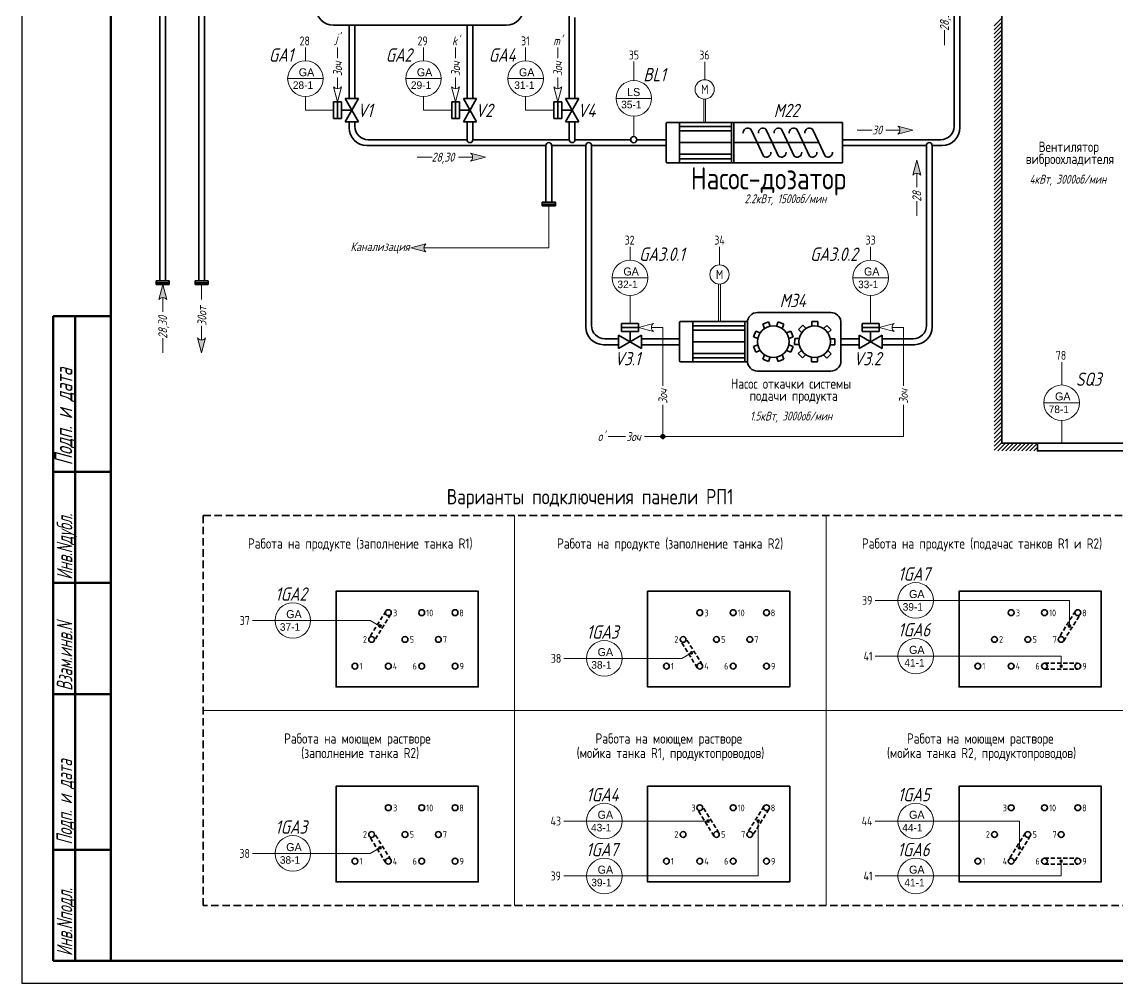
# Model space of a CAD drawing. Header units: millimetres. Extents: x 294 to 6216, y -3442 to 2720.
# Drawn here: x 294.2 to 540.5, y 1469.7 to 1685.9 of the extents above; entities that cross this region are included whole.
import ezdxf

# ---------------------------------------------------------------- set-up
doc = ezdxf.new("R2010")
doc.units = ezdxf.units.MM
doc.header["$LTSCALE"] = 15
doc.linetypes.add('DASHED2', pattern=[0.375, 0.25, -0.125])
doc.linetypes.add('HIDDEN2', pattern=[0.1875, 0.125, -0.0625])
doc.layers.add('0.35 TEXT', color=7, linetype='Continuous', lineweight=35)
doc.layers.add('LWT 0.6', color=7, linetype='Continuous', lineweight=50)
doc.styles.add('0', font='gost.shx', dxfattribs={"width": 0.75, "oblique": 15})
doc.styles.add('34', font='gost.shx', dxfattribs={"width": 0.75, "oblique": 15, "height": 3.5})

msp = doc.modelspace()

# ---------------------------------------------------------------- hatches: boundary and pattern name
at = {"lineweight": 13}
h = msp.add_hatch(color=256, dxfattribs=at)
h.dxf.hatch_style = 1
h.paths.add_polyline_path([(494.605, 1661.584), (491.236, 1662.487, -0.4958839), (491.236, 1660.682)])
h = msp.add_hatch(color=256, dxfattribs=at)
h.dxf.hatch_style = 1
h.paths.add_polyline_path([(398.476, 1655.483), (395.107, 1656.386, -0.4958839), (395.107, 1654.58)])
h = msp.add_hatch(color=256, dxfattribs=at)
h.dxf.hatch_style = 1
h.paths.add_polyline_path([(495.477, 1654.788), (494.574, 1651.419, -0.4958839), (496.379, 1651.419)])
h = msp.add_hatch(color=256, dxfattribs=at)
h.dxf.hatch_style = 1
h.paths.add_polyline_path([(381.691, 1635.066), (385.06, 1634.163, -0.4958839), (385.06, 1635.969)])
h = msp.add_hatch(color=256, dxfattribs=at)
h.dxf.hatch_style = 1
h.paths.add_polyline_path([(325.867, 1626.803), (324.964, 1623.433, -0.4958839), (326.77, 1623.433)])
h = msp.add_hatch(color=256, dxfattribs=at)
h.dxf.hatch_style = 1
h.paths.add_polyline_path([(334.616, 1611.457), (335.519, 1614.827, -0.4958839), (333.713, 1614.827)])
at = {"lineweight": 35}
h = msp.add_hatch(color=256, dxfattribs=at)
edge = h.paths.add_edge_path()
edge.add_arc((438.361, 1592.627), 0.428, 0, 360)
h = msp.add_hatch(color=256, dxfattribs=at)
edge = h.paths.add_edge_path()
edge.add_arc((374.738, 1550.011), 0.241, 0, 360)
h = msp.add_hatch(color=256, dxfattribs=at)
edge = h.paths.add_edge_path()
edge.add_arc((529.842, 1550.011), 0.241, 0, 360)
h = msp.add_hatch(color=256, dxfattribs=at)
edge = h.paths.add_edge_path()
edge.add_arc((444.79, 1543.991), 0.241, 0, 360)
h = msp.add_hatch(color=256, dxfattribs=at)
edge = h.paths.add_edge_path()
edge.add_arc((527.967, 1540.981), 0.241, 0, 360)
h = msp.add_hatch(color=256, dxfattribs=at)
edge = h.paths.add_edge_path()
edge.add_arc((448.54, 1506.142), 0.241, 0, 360)
h = msp.add_hatch(color=256, dxfattribs=at)
edge = h.paths.add_edge_path()
edge.add_arc((459.79, 1506.142), 0.241, 0, 360)
h = msp.add_hatch(color=256, dxfattribs=at)
edge = h.paths.add_edge_path()
edge.add_arc((374.738, 1500.122), 0.241, 0, 360)
h = msp.add_hatch(color=256, dxfattribs=at)
edge = h.paths.add_edge_path()
edge.add_arc((518.592, 1500.122), 0.241, 0, 360)
h = msp.add_hatch(color=256, dxfattribs=at)
edge = h.paths.add_edge_path()
edge.add_arc((527.967, 1497.111), 0.241, 0, 360)

# ---------------------------------------------------------------- linework, layer by layer
for p, q in [((294.189, 2063.698), (294.189, 1469.698)), ((512.918, 1685.041), (514.648, 1686.772)), ((512.918, 1684.141), (514.648, 1685.872)), ((512.918, 1683.241), (514.648, 1684.972)), ((512.918, 1682.341), (514.648, 1684.072)), ((512.918, 1681.441), (514.648, 1683.172)), ((512.918, 1680.541), (514.648, 1682.272)), ((512.918, 1679.641), (514.648, 1681.372)), ((512.918, 1678.741), (514.648, 1680.472)), ((512.918, 1677.841), (514.648, 1679.572)), ((512.918, 1676.941), (514.648, 1678.672)), ((512.918, 1676.041), (514.648, 1677.772)), ((512.918, 1675.141), (514.648, 1676.872)), ((512.918, 1674.241), (514.648, 1675.972)), ((512.918, 1673.341), (514.648, 1675.072)), ((512.918, 1672.441), (514.648, 1674.172)), ((512.918, 1671.541), (514.648, 1673.272)), ((512.918, 1670.641), (514.648, 1672.372)), ((512.918, 1669.741), (514.648, 1671.472)), ((512.918, 1668.841), (514.648, 1670.572)), ((512.918, 1667.941), (514.648, 1669.672)), ((512.918, 1667.041), (514.648, 1668.772)), ((512.918, 1666.141), (514.648, 1667.872)), ((512.918, 1665.241), (514.648, 1666.972)), ((512.918, 1664.341), (514.648, 1666.072)), ((512.918, 1663.441), (514.648, 1665.172)), ((512.918, 1662.541), (514.648, 1664.272)), ((512.918, 1661.641), (514.648, 1663.372)), ((512.918, 1660.741), (514.648, 1662.472)), ((512.918, 1659.841), (514.648, 1661.572)), ((512.918, 1658.941), (514.648, 1660.672)), ((512.918, 1658.041), (514.648, 1659.772)), ((512.918, 1657.141), (514.648, 1658.872)), ((512.918, 1656.241), (514.648, 1657.972)), ((512.918, 1655.341), (514.648, 1657.072)), ((512.918, 1654.441), (514.648, 1656.172)), ((512.918, 1653.541), (514.648, 1655.272)), ((512.918, 1652.641), (514.648, 1654.372)), ((512.918, 1651.741), (514.648, 1653.472)), ((512.918, 1650.841), (514.648, 1652.572)), ((512.918, 1649.941), (514.648, 1651.672)), ((512.918, 1649.041), (514.648, 1650.772)), ((512.918, 1648.141), (514.648, 1649.872)), ((512.918, 1647.241), (514.648, 1648.972)), ((512.918, 1646.341), (514.648, 1648.072)), ((512.918, 1645.441), (514.648, 1647.172)), ((512.918, 1644.541), (514.648, 1646.272)), ((512.918, 1643.641), (514.648, 1645.372)), ((512.918, 1642.741), (514.648, 1644.472)), ((512.918, 1641.841), (514.648, 1643.572)), ((512.918, 1640.941), (514.648, 1642.672)), ((512.918, 1640.041), (514.648, 1641.772)), ((512.918, 1639.141), (514.648, 1640.872)), ((512.918, 1638.241), (514.648, 1639.972)), ((512.918, 1637.341), (514.648, 1639.072)), ((512.918, 1636.441), (514.648, 1638.172)), ((512.918, 1635.541), (514.648, 1637.272)), ((512.918, 1634.641), (514.648, 1636.372)), ((512.918, 1633.741), (514.648, 1635.472)), ((512.918, 1632.841), (514.648, 1634.572)), ((512.918, 1631.941), (514.648, 1633.672)), ((512.918, 1631.041), (514.648, 1632.772)), ((512.918, 1630.141), (514.648, 1631.872)), ((512.918, 1629.241), (514.648, 1630.972)), ((512.918, 1628.341), (514.648, 1630.072)), ((512.918, 1627.441), (514.648, 1629.172)), ((512.918, 1626.541), (514.648, 1628.272)), ((512.918, 1625.641), (514.648, 1627.372)), ((512.918, 1624.741), (514.648, 1626.472)), ((512.918, 1623.841), (514.648, 1625.572)), ((512.918, 1622.941), (514.648, 1624.672)), ((512.918, 1622.041), (514.648, 1623.772)), ((512.918, 1621.141), (514.648, 1622.872)), ((512.918, 1620.241), (514.648, 1621.972)), ((512.918, 1619.341), (514.648, 1621.072)), ((512.918, 1618.441), (514.648, 1620.172)), ((512.918, 1617.541), (514.648, 1619.272)), ((512.918, 1616.641), (514.648, 1618.372)), ((512.918, 1615.741), (514.648, 1617.472)), ((512.918, 1614.841), (514.648, 1616.572)), ((512.918, 1613.941), (514.648, 1615.672)), ((512.918, 1613.041), (514.648, 1614.772)), ((512.918, 1612.141), (514.648, 1613.872)), ((512.918, 1611.241), (514.648, 1612.972)), ((512.918, 1610.341), (514.648, 1612.072)), ((512.918, 1609.441), (514.648, 1611.172)), ((512.918, 1608.541), (514.648, 1610.272)), ((512.918, 1607.641), (514.648, 1609.372)), ((512.918, 1606.741), (514.648, 1608.472)), ((512.918, 1605.841), (514.648, 1607.572)), ((512.918, 1604.941), (514.648, 1606.672)), ((512.918, 1604.041), (514.648, 1605.772)), ((512.918, 1603.141), (514.648, 1604.872)), ((512.918, 1602.241), (514.648, 1603.972)), ((512.918, 1601.341), (514.648, 1603.072)), ((512.918, 1600.441), (514.648, 1602.172)), ((512.918, 1599.541), (514.648, 1601.272)), ((512.918, 1598.641), (514.648, 1600.372)), ((512.918, 1597.741), (514.648, 1599.472)), ((512.918, 1596.841), (514.648, 1598.572)), ((512.918, 1595.941), (514.648, 1597.672)), ((512.918, 1595.041), (514.648, 1596.772)), ((512.918, 1594.141), (514.648, 1595.872)), ((512.918, 1593.241), (514.648, 1594.972)), ((512.918, 1592.241), (514.648, 1593.972)), ((512.918, 1591.341), (514.648, 1593.072)), ((512.918, 1590.441), (514.648, 1592.172)), ((512.918, 1589.541), (514.648, 1591.272)), ((513.678, 1589.402), (515.408, 1591.132)), ((514.578, 1589.402), (516.308, 1591.132)), ((515.478, 1589.402), (517.208, 1591.132)), ((516.378, 1589.402), (518.108, 1591.132)), ((517.278, 1589.402), (519.008, 1591.132)), ((518.178, 1589.402), (519.908, 1591.132)), ((519.078, 1589.402), (520.808, 1591.132)), ((519.978, 1589.402), (521.708, 1591.132)), ((520.878, 1589.402), (522.608, 1591.132)), ((521.778, 1589.402), (522.608, 1590.232)), ((294.189, 1469.698), (1345.189, 1469.698))]:
    msp.add_line(p, q)
for p, q in [((503.875, 1921.389), (503.875, 1662.414)), ((505.179, 1921.389), (505.179, 1662.11)), ((333.964, 1627.662), (333.964, 1734.754)), ((325.215, 1627.662), (325.215, 1707.883)), ((326.519, 1627.662), (326.519, 1707.58)), ((335.268, 1627.662), (335.268, 1704.559)), ((403.117, 1685.188), (364.267, 1685.188)), ((367.767, 1668.649), (367.767, 1685.188)), ((369.071, 1668.649), (369.071, 1685.188)), ((394.325, 1668.649), (394.325, 1685.188)), ((395.629, 1668.649), (395.629, 1685.188)), ((417.295, 1668.649), (417.295, 1687.226)), ((418.599, 1668.649), (418.599, 1686.922)), ((366.084, 1667.945), (364.302, 1667.945)), ((364.302, 1664.169), (364.302, 1667.945)), ((365.193, 1664.169), (365.193, 1667.945)), ((366.084, 1664.169), (366.084, 1667.945)), ((369.901, 1663.464), (366.938, 1668.649)), ((366.938, 1663.464), (369.901, 1668.649)), ((366.938, 1668.649), (369.901, 1668.649)), ((392.642, 1667.945), (390.86, 1667.945)), ((390.86, 1664.169), (390.86, 1667.945)), ((391.751, 1664.169), (391.751, 1667.945)), ((392.642, 1664.169), (392.642, 1667.945)), ((396.459, 1663.464), (393.496, 1668.649)), ((393.496, 1663.464), (396.459, 1668.649)), ((393.496, 1668.649), (396.459, 1668.649)), ((415.612, 1667.945), (413.83, 1667.945)), ((413.83, 1664.169), (413.83, 1667.945)), ((414.721, 1664.169), (414.721, 1667.945)), ((415.612, 1664.169), (415.612, 1667.945)), ((419.428, 1663.464), (416.465, 1668.649)), ((416.465, 1663.464), (419.428, 1668.649)), ((416.465, 1668.649), (419.428, 1668.649)), ((368.419, 1666.057), (366.084, 1666.057)), ((394.977, 1666.057), (392.642, 1666.057)), ((417.947, 1666.057), (415.612, 1666.057)), ((366.084, 1664.169), (364.302, 1664.169)), ((366.938, 1663.464), (369.901, 1663.464)), ((367.767, 1662.11), (367.767, 1663.464)), ((369.071, 1662.414), (369.071, 1663.464)), ((392.642, 1664.169), (390.86, 1664.169)), ((393.496, 1663.464), (396.459, 1663.464)), ((394.325, 1659.414), (394.325, 1663.464)), ((395.629, 1659.414), (395.629, 1663.464)), ((415.612, 1664.169), (413.83, 1664.169)), ((416.465, 1663.464), (419.428, 1663.464)), ((417.295, 1659.414), (417.295, 1663.464)), ((418.599, 1659.414), (418.599, 1663.464)), ((439.087, 1654.487), (439.087, 1663.036)), ((439.339, 1663.289), (454.366, 1663.289)), ((442.105, 1654.235), (442.105, 1663.289)), ((453.774, 1654.235), (453.774, 1663.289)), ((454.366, 1654.235), (454.366, 1663.289)), ((454.366, 1663.289), (478.754, 1663.289)), ((478.754, 1663.289), (478.754, 1654.235)), ((453.774, 1662.383), (442.105, 1662.383)), ((453.774, 1661.377), (442.105, 1661.377)), ((458.133, 1661.806), (459.552, 1658.762)), ((461.548, 1661.806), (462.967, 1658.762)), ((465.066, 1661.806), (466.485, 1658.762)), ((468.481, 1661.806), (469.9, 1658.762)), ((471.999, 1661.806), (473.418, 1658.762)), ((412.053, 1658.11), (371.767, 1658.11)), ((394.325, 1659.414), (372.071, 1659.414)), ((417.295, 1659.414), (395.629, 1659.414)), ((412.053, 1645.357), (412.053, 1658.11)), ((421.025, 1658.11), (413.357, 1658.11)), ((413.357, 1645.357), (413.357, 1658.11)), ((431.14, 1659.414), (418.599, 1659.414)), ((421.025, 1617.301), (421.025, 1658.11)), ((439.087, 1658.11), (422.329, 1658.11)), ((422.329, 1617.604), (422.329, 1658.11)), ((432.52, 1659.414), (439.087, 1659.414)), ((442.105, 1658.762), (453.774, 1658.762)), ((454.366, 1658.762), (473.418, 1658.762)), ((460.972, 1655.718), (459.552, 1658.762)), ((464.387, 1655.718), (462.967, 1658.762)), ((467.904, 1655.718), (466.485, 1658.762)), ((471.32, 1655.718), (469.9, 1658.762)), ((474.837, 1655.718), (473.418, 1658.762)), ((500.875, 1659.414), (478.754, 1659.414)), ((497.647, 1658.11), (478.754, 1658.11)), ((497.647, 1617.604), (497.647, 1658.11)), ((501.179, 1658.11), (498.951, 1658.11)), ((498.951, 1617.301), (498.951, 1658.11)), ((453.774, 1656.146), (442.105, 1656.146)), ((439.339, 1654.235), (454.366, 1654.235)), ((453.774, 1655.14), (442.105, 1655.14)), ((478.754, 1654.235), (454.366, 1654.235)), ((414.187, 1645.357), (411.223, 1645.357)), ((411.223, 1644.498), (411.223, 1645.357)), ((414.187, 1644.928), (411.223, 1644.928)), ((414.187, 1644.498), (411.223, 1644.498)), ((412.053, 1645.357), (413.357, 1645.357)), ((413.357, 1644.498), (412.053, 1644.498)), ((414.187, 1645.357), (414.187, 1644.498)), ((327.349, 1627.662), (324.385, 1627.662)), ((324.385, 1626.803), (324.385, 1627.662)), ((327.349, 1627.232), (324.385, 1627.232)), ((327.349, 1626.803), (324.385, 1626.803)), ((326.519, 1626.803), (325.215, 1626.803)), ((327.349, 1627.662), (327.349, 1626.803)), ((336.098, 1627.662), (333.134, 1627.662)), ((333.134, 1626.803), (333.134, 1627.662)), ((336.098, 1627.232), (333.134, 1627.232)), ((336.098, 1626.803), (333.134, 1626.803)), ((335.268, 1626.803), (333.964, 1626.803)), ((336.098, 1627.662), (336.098, 1626.803)), ((476.125, 1620.543), (459.673, 1620.543)), ((478.407, 1618.549), (478.407, 1609.229)), ((429.092, 1616.288), (429.092, 1618.07)), ((429.092, 1618.07), (432.868, 1618.07)), ((429.092, 1617.179), (432.868, 1617.179)), ((429.092, 1616.288), (432.868, 1616.288)), ((430.98, 1613.952), (430.98, 1616.288)), ((432.868, 1616.288), (432.868, 1618.07)), ((442.111, 1609.678), (442.111, 1618.227)), ((442.364, 1618.48), (457.391, 1618.48)), ((445.129, 1609.425), (445.129, 1618.48)), ((456.799, 1617.574), (445.129, 1617.574)), ((456.799, 1616.568), (445.129, 1616.568)), ((456.799, 1609.425), (456.799, 1618.48)), ((457.391, 1609.425), (457.391, 1618.48)), ((457.391, 1618.261), (457.391, 1613.952)), ((458.785, 1615.081), (459.304, 1616.334)), ((459.304, 1616.334), (460.266, 1615.936)), ((462.118, 1618.413), (460.864, 1617.894)), ((460.864, 1617.894), (461.262, 1616.933)), ((462.118, 1618.413), (462.516, 1617.452)), ((464.324, 1618.413), (463.926, 1617.452)), ((464.324, 1618.413), (465.577, 1617.894)), ((465.577, 1617.894), (465.179, 1616.933)), ((467.137, 1616.334), (466.176, 1615.936)), ((467.656, 1615.081), (467.137, 1616.334)), ((468.875, 1616.728), (469.841, 1617.68)), ((468.875, 1616.728), (469.605, 1615.987)), ((469.841, 1617.68), (470.571, 1616.939)), ((471.885, 1618.51), (471.878, 1617.469)), ((473.242, 1618.5), (471.885, 1618.51)), ((473.242, 1618.5), (473.234, 1617.46)), ((475.274, 1617.641), (474.533, 1616.911)), ((475.274, 1617.641), (476.226, 1616.675)), ((476.226, 1616.675), (475.485, 1615.945)), ((483.215, 1616.288), (483.215, 1618.07)), ((486.99, 1618.07), (483.215, 1618.07)), ((486.99, 1617.179), (483.215, 1617.179)), ((486.99, 1616.288), (483.215, 1616.288)), ((485.102, 1613.952), (485.102, 1616.288)), ((486.99, 1616.288), (486.99, 1618.07)), ((425.329, 1614.604), (428.388, 1614.604)), ((428.388, 1612.471), (433.572, 1615.434)), ((428.388, 1615.434), (433.572, 1612.471)), ((428.388, 1615.434), (428.388, 1612.471)), ((433.572, 1615.434), (433.572, 1612.471)), ((442.111, 1614.604), (433.572, 1614.604)), ((445.129, 1613.952), (456.799, 1613.952)), ((457.391, 1609.644), (457.391, 1613.952)), ((458.785, 1615.081), (459.746, 1614.682)), ((467.656, 1615.081), (466.695, 1614.682)), ((468.016, 1614.696), (468.006, 1613.339)), ((468.016, 1614.696), (469.056, 1614.688)), ((477.056, 1614.631), (476.015, 1614.638)), ((477.046, 1613.274), (477.056, 1614.631)), ((482.51, 1614.604), (478.407, 1614.604)), ((487.695, 1612.471), (482.51, 1615.434)), ((487.695, 1615.434), (482.51, 1612.471)), ((482.51, 1615.434), (482.51, 1612.471)), ((487.695, 1615.434), (487.695, 1612.471)), ((494.647, 1614.604), (487.695, 1614.604)), ((425.025, 1613.301), (428.388, 1613.301)), ((442.111, 1613.301), (433.572, 1613.301)), ((456.799, 1611.337), (445.129, 1611.337)), ((458.785, 1612.874), (459.746, 1613.273)), ((458.785, 1612.874), (459.304, 1611.621)), ((459.304, 1611.621), (460.266, 1612.019)), ((467.137, 1611.621), (466.176, 1612.019)), ((467.656, 1612.874), (466.695, 1613.273)), ((467.656, 1612.874), (467.137, 1611.621)), ((468.006, 1613.339), (469.047, 1613.332)), ((468.836, 1611.295), (469.577, 1612.026)), ((469.788, 1610.329), (468.836, 1611.295)), ((476.187, 1611.242), (475.221, 1610.29)), ((476.187, 1611.242), (475.457, 1611.983)), ((477.046, 1613.274), (476.006, 1613.282)), ((482.51, 1613.301), (478.407, 1613.301)), ((494.951, 1613.301), (487.695, 1613.301)), ((442.364, 1609.425), (457.391, 1609.425)), ((456.799, 1610.331), (445.129, 1610.331)), ((460.864, 1610.061), (461.262, 1611.022)), ((462.118, 1609.542), (460.864, 1610.061)), ((462.118, 1609.542), (462.516, 1610.503)), ((464.324, 1609.542), (463.926, 1610.503)), ((464.324, 1609.542), (465.577, 1610.061)), ((465.577, 1610.061), (465.179, 1611.022)), ((469.788, 1610.329), (470.529, 1611.059)), ((471.82, 1609.47), (471.828, 1610.51)), ((471.82, 1609.47), (473.177, 1609.46)), ((473.177, 1609.46), (473.184, 1610.501)), ((475.221, 1610.29), (474.491, 1611.031)), ((476.125, 1607.361), (459.673, 1607.361)), ((474.319, 1607.361), (461.479, 1607.361))]:
    msp.add_line(p, q, dxfattribs=at)
at = {"lineweight": 13}
for p, q in [((501.704, 1680.688), (501.704, 1684.019)), ((357.969, 1680.137), (357.969, 1677.149)), ((365.193, 1680.137), (365.193, 1677.713)), ((384.528, 1680.137), (384.528, 1677.149)), ((391.751, 1680.137), (391.751, 1677.713)), ((407.497, 1680.137), (407.497, 1677.149)), ((414.721, 1680.137), (414.721, 1677.713)), ((431.83, 1676.986), (431.83, 1672.697)), ((447.769, 1672.889), (447.769, 1676.959)), ((361.969, 1673.149), (353.969, 1673.149)), ((365.193, 1673.438), (365.193, 1672.583)), ((388.528, 1673.149), (380.528, 1673.149)), ((391.751, 1673.438), (391.751, 1672.583)), ((411.497, 1673.149), (403.497, 1673.149)), ((414.721, 1673.438), (414.721, 1672.583)), ((365.193, 1667.945), (364.29, 1671.314)), ((365.193, 1672.583), (365.193, 1670.866)), ((365.193, 1667.945), (366.095, 1671.314)), ((391.751, 1667.945), (390.848, 1671.314)), ((391.751, 1672.583), (391.751, 1670.866)), ((391.751, 1667.945), (392.654, 1671.314)), ((414.721, 1667.945), (413.818, 1671.314)), ((414.721, 1672.583), (414.721, 1670.866)), ((414.721, 1667.945), (415.623, 1671.314)), ((357.969, 1666.057), (357.969, 1669.149)), ((384.528, 1666.057), (384.528, 1669.149)), ((407.497, 1666.057), (407.497, 1669.149)), ((435.83, 1668.697), (427.83, 1668.697)), ((447.571, 1668.559), (447.571, 1663.289)), ((447.966, 1668.559), (447.966, 1663.289)), ((357.969, 1666.057), (364.302, 1666.057)), ((384.528, 1666.057), (390.86, 1666.057)), ((407.497, 1666.057), (413.83, 1666.057)), ((431.83, 1660.104), (431.83, 1664.697)), ((482.09, 1661.585), (485.421, 1661.585)), ((488.528, 1661.584), (491.683, 1661.584)), ((494.605, 1661.584), (491.236, 1662.487)), ((494.605, 1661.584), (491.236, 1660.682)), ((383.131, 1655.483), (386.462, 1655.483)), ((392.399, 1655.483), (395.554, 1655.483)), ((398.476, 1655.483), (395.107, 1656.386)), ((398.476, 1655.483), (395.107, 1654.58)), ((495.477, 1654.788), (494.574, 1651.419)), ((495.477, 1654.788), (496.379, 1651.419)), ((495.477, 1648.711), (495.477, 1651.867)), ((412.705, 1644.498), (412.705, 1640.053)), ((495.477, 1642.274), (495.477, 1645.604)), ((412.705, 1640.053), (412.705, 1635.066)), ((381.691, 1635.066), (385.06, 1635.969)), ((381.691, 1635.066), (385.06, 1634.163)), ((412.705, 1635.066), (384.613, 1635.066)), ((430.98, 1635.327), (430.98, 1632.339)), ((451.11, 1631.257), (451.11, 1635.327)), ((485.102, 1635.327), (485.102, 1632.339)), ((325.867, 1626.803), (324.964, 1623.433)), ((325.867, 1626.803), (326.77, 1623.433)), ((334.616, 1626.803), (334.616, 1623.472)), ((434.98, 1628.339), (426.98, 1628.339)), ((450.912, 1626.927), (450.912, 1618.48)), ((451.307, 1626.927), (451.307, 1618.48)), ((489.102, 1628.339), (481.102, 1628.339)), ((325.867, 1620.725), (325.867, 1623.881)), ((430.98, 1618.07), (430.98, 1624.339)), ((485.102, 1618.07), (485.102, 1624.339)), ((334.616, 1617.534), (334.616, 1614.379)), ((432.868, 1617.179), (436.237, 1618.082)), ((432.868, 1617.179), (436.237, 1616.276)), ((438.361, 1617.179), (435.789, 1617.179)), ((438.361, 1617.179), (438.361, 1604.048)), ((486.99, 1617.179), (490.36, 1618.082)), ((486.99, 1617.179), (490.36, 1616.276)), ((492.483, 1617.179), (489.912, 1617.179)), ((492.483, 1617.179), (492.483, 1604.048)), ((325.867, 1611.457), (325.867, 1614.788)), ((334.616, 1611.457), (333.713, 1614.827)), ((334.616, 1611.457), (335.519, 1614.827)), ((528.078, 1604.238), (528.078, 1609.398)), ((438.361, 1599.772), (438.361, 1592.627)), ((492.483, 1599.772), (492.483, 1592.627)), ((532.078, 1600.238), (524.078, 1600.238)), ((528.078, 1591.132), (528.078, 1596.238)), ((429.967, 1592.627), (426.078, 1592.627)), ((492.483, 1592.627), (434.242, 1592.627)), ((405.016, 1574.853), (405.016, 1487.115)), ((475.068, 1574.853), (475.068, 1487.115)), ((486.14, 1555.784), (491.246, 1555.784)), ((499.246, 1555.784), (491.246, 1555.784)), ((529.842, 1555.784), (499.246, 1555.784)), ((529.842, 1550.011), (529.842, 1555.784)), ((346.036, 1551.266), (351.142, 1551.266)), ((359.142, 1551.266), (351.142, 1551.266)), ((372.564, 1551.266), (359.142, 1551.266)), ((374.738, 1550.011), (372.564, 1551.266)), ((416.088, 1542.736), (421.194, 1542.736)), ((429.194, 1542.736), (421.194, 1542.736)), ((442.616, 1542.736), (429.194, 1542.736)), ((444.79, 1543.991), (442.616, 1542.736)), ((486.14, 1543.233), (491.246, 1543.233)), ((499.246, 1543.233), (491.246, 1543.233)), ((527.967, 1543.233), (499.246, 1543.233)), ((527.967, 1540.981), (527.967, 1543.233)), ((334.964, 1530.984), (685.224, 1530.984)), ((416.088, 1506.142), (421.194, 1506.142)), ((429.194, 1506.142), (421.194, 1506.142)), ((448.54, 1506.142), (429.194, 1506.142)), ((459.79, 1506.142), (459.79, 1493.79)), ((486.14, 1506.142), (491.246, 1506.142)), ((499.246, 1506.142), (491.246, 1506.142)), ((518.592, 1506.142), (499.246, 1506.142)), ((518.592, 1500.122), (518.592, 1506.142)), ((346.036, 1498.867), (351.142, 1498.867)), ((359.142, 1498.867), (351.142, 1498.867)), ((372.564, 1498.867), (359.142, 1498.867)), ((374.738, 1500.122), (372.564, 1498.867)), ((527.967, 1497.111), (527.967, 1493.79)), ((416.088, 1493.79), (421.194, 1493.79)), ((429.194, 1493.79), (421.194, 1493.79)), ((459.79, 1493.79), (429.194, 1493.79)), ((486.14, 1493.79), (491.246, 1493.79)), ((499.246, 1493.79), (491.246, 1493.79)), ((527.967, 1493.79), (499.246, 1493.79))]:
    msp.add_line(p, q, dxfattribs=at)
at = {"linetype": 'HIDDEN2', "lineweight": 35, "ltscale": 0.5}
for p, q in [((376.06, 1553.366), (372.314, 1547.352)), ((377.167, 1552.677), (373.42, 1546.663)), ((531.175, 1553.384), (527.414, 1547.346)), ((528.525, 1546.664), (532.27, 1552.677)), ((447.24, 1541.287), (443.468, 1547.346)), ((446.107, 1540.643), (442.362, 1546.656)), ((524.217, 1541.632), (531.717, 1541.632)), ((524.217, 1540.329), (531.717, 1540.329)), ((449.857, 1502.795), (446.112, 1508.808)), ((450.99, 1503.439), (447.218, 1509.497)), ((461.112, 1509.497), (457.366, 1503.483)), ((462.218, 1508.808), (458.472, 1502.793)), ((376.055, 1496.774), (372.31, 1502.787)), ((377.188, 1497.418), (373.417, 1503.476)), ((519.914, 1503.476), (516.167, 1497.462)), ((521.02, 1502.787), (517.274, 1496.773)), ((524.217, 1497.763), (531.717, 1497.763)), ((524.217, 1496.459), (531.717, 1496.459))]:
    msp.add_line(p, q, dxfattribs=at)
at = {"lineweight": 35, "elevation": -0.02}
msp.add_lwpolyline([(683.668, 1610.914), (683.668, 1591.132), (514.648, 1591.132), (514.648, 1921.389)], dxfattribs=at)
at = {"lineweight": 35}
msp.add_lwpolyline([(522.608, 1591.132), (547.739, 1591.132), (547.739, 1589.402), (522.608, 1589.402)], close=True, dxfattribs=at)
at = {"linetype": 'DASHED2', "lineweight": 35, "ltscale": 0.45}
msp.add_lwpolyline([(334.964, 1574.853), (685.224, 1574.853), (685.224, 1487.115), (334.964, 1487.115)], close=True, dxfattribs=at)
at = {"lineweight": 35}
for points in [[(364.877, 1547.495), (364.877, 1557.854), (376.213, 1557.854)], [(376.213, 1557.854), (396.856, 1557.854), (396.856, 1547.495)], [(434.929, 1547.495), (434.929, 1557.854), (446.265, 1557.854)], [(446.265, 1557.854), (466.908, 1557.854), (466.908, 1547.495)], [(504.981, 1547.495), (504.981, 1557.854), (516.317, 1557.854)], [(516.317, 1557.854), (536.96, 1557.854), (536.96, 1547.495)], [(385.017, 1536.334), (364.877, 1536.334), (364.877, 1547.495)], [(396.856, 1547.495), (396.856, 1536.334), (385.017, 1536.334)], [(455.069, 1536.334), (434.929, 1536.334), (434.929, 1547.495)], [(466.908, 1547.495), (466.908, 1536.334), (455.069, 1536.334)], [(525.121, 1536.334), (504.981, 1536.334), (504.981, 1547.495)], [(536.96, 1547.495), (536.96, 1536.334), (525.121, 1536.334)], [(364.877, 1503.626), (364.877, 1513.985), (376.213, 1513.985)], [(376.213, 1513.985), (396.856, 1513.985), (396.856, 1503.626)], [(434.929, 1503.626), (434.929, 1513.985), (446.265, 1513.985)], [(446.265, 1513.985), (466.908, 1513.985), (466.908, 1503.626)], [(504.981, 1503.626), (504.981, 1513.985), (516.317, 1513.985)], [(516.317, 1513.985), (536.96, 1513.985), (536.96, 1503.626)], [(385.017, 1492.465), (364.877, 1492.465), (364.877, 1503.626)], [(396.856, 1503.626), (396.856, 1492.465), (385.017, 1492.465)], [(455.069, 1492.465), (434.929, 1492.465), (434.929, 1503.626)], [(466.908, 1503.626), (466.908, 1492.465), (455.069, 1492.465)], [(525.121, 1492.465), (504.981, 1492.465), (504.981, 1503.626)], [(536.96, 1503.626), (536.96, 1492.465), (525.121, 1492.465)]]:
    msp.add_lwpolyline(points, dxfattribs=at)
at = {"lineweight": 13}
for centre, radius in [((357.969, 1673.149), 4), ((384.528, 1673.149), 4), ((407.497, 1673.149), 4), ((447.769, 1670.72), 2.169), ((431.83, 1668.697), 4), ((430.98, 1628.339), 4), ((451.11, 1629.088), 2.169), ((485.102, 1628.339), 4), ((528.078, 1600.238), 4), ((495.246, 1555.784), 4), ((355.142, 1551.266), 4), ((495.246, 1543.233), 4), ((425.194, 1542.736), 4), ((425.194, 1506.142), 4), ((495.246, 1506.142), 4), ((355.142, 1498.867), 4), ((425.194, 1493.79), 4), ((495.246, 1493.79), 4)]:
    msp.add_circle(centre, radius, dxfattribs=at)
at = {"lineweight": 35}
for centre, radius in [((431.83, 1659.414), 0.69), ((463.221, 1613.977), 3.545), ((472.531, 1613.985), 3.545), ((438.361, 1592.627), 0.428), ((376.613, 1553.021), 0.652), ((384.113, 1553.021), 0.652), ((391.613, 1553.021), 0.652), ((446.665, 1553.021), 0.652), ((454.165, 1553.021), 0.652), ((461.665, 1553.021), 0.652), ((516.717, 1553.021), 0.652), ((524.217, 1553.021), 0.652), ((531.717, 1553.021), 0.652), ((374.738, 1550.011), 0.241), ((529.842, 1550.011), 0.241), ((372.863, 1547.001), 0.652), ((380.363, 1547.001), 0.652), ((387.863, 1547.001), 0.652), ((442.915, 1547.001), 0.652), ((450.415, 1547.001), 0.652), ((457.915, 1547.001), 0.652), ((512.967, 1547.001), 0.652), ((520.467, 1547.001), 0.652), ((527.967, 1547.001), 0.652), ((444.79, 1543.991), 0.241), ((369.113, 1540.981), 0.652), ((376.613, 1540.981), 0.652), ((384.113, 1540.981), 0.652), ((391.613, 1540.981), 0.652), ((439.165, 1540.981), 0.652), ((446.665, 1540.981), 0.652), ((454.165, 1540.981), 0.652), ((461.665, 1540.981), 0.652), ((509.217, 1540.981), 0.652), ((516.717, 1540.981), 0.652), ((524.217, 1540.981), 0.652), ((527.967, 1540.981), 0.241), ((531.717, 1540.981), 0.652), ((376.613, 1509.152), 0.652), ((384.113, 1509.152), 0.652), ((391.613, 1509.152), 0.652), ((446.665, 1509.152), 0.652), ((454.165, 1509.152), 0.652), ((461.665, 1509.152), 0.652), ((516.717, 1509.152), 0.652), ((524.217, 1509.152), 0.652), ((531.717, 1509.152), 0.652), ((448.54, 1506.142), 0.241), ((459.79, 1506.142), 0.241), ((372.863, 1503.132), 0.652), ((380.363, 1503.132), 0.652), ((387.863, 1503.132), 0.652), ((442.915, 1503.132), 0.652), ((450.415, 1503.132), 0.652), ((457.915, 1503.132), 0.652), ((512.967, 1503.132), 0.652), ((520.467, 1503.132), 0.652), ((527.967, 1503.132), 0.652), ((374.738, 1500.122), 0.241), ((518.592, 1500.122), 0.241), ((369.113, 1497.111), 0.652), ((376.613, 1497.111), 0.652), ((384.113, 1497.111), 0.652), ((391.613, 1497.111), 0.652), ((439.165, 1497.111), 0.652), ((446.665, 1497.111), 0.652), ((454.165, 1497.111), 0.652), ((461.665, 1497.111), 0.652), ((509.217, 1497.111), 0.652), ((516.717, 1497.111), 0.652), ((524.217, 1497.111), 0.652), ((527.967, 1497.111), 0.241), ((531.717, 1497.111), 0.652)]:
    msp.add_circle(centre, radius, dxfattribs=at)
for centre, radius, start, end in [((364.267, 1689.188), 4, 180, 270), ((403.117, 1689.188), 4, 270, 0), ((439.339, 1663.036), 0.252, 90, 180), ((371.767, 1662.11), 4, 180, 270), ((372.071, 1662.414), 3, 180, 270), ((457.479, 1660.99), 1.045, 51.27852, 184.66346), ((460.894, 1660.99), 1.045, 51.27852, 184.66346), ((464.412, 1660.99), 1.045, 51.27852, 184.66346), ((467.827, 1660.99), 1.045, 51.27852, 184.66346), ((471.345, 1660.99), 1.045, 51.27852, 184.66346), ((500.875, 1662.414), 3, 270, 0), ((501.179, 1662.11), 4, 270, 0), ((394.977, 1659.414), 0.652, 180, 0), ((412.705, 1658.11), 0.652, 0, 180), ((417.947, 1659.414), 0.652, 180, 0), ((421.677, 1658.11), 0.652, 0, 180), ((498.299, 1658.11), 0.652, 0, 180), ((461.625, 1656.534), 1.045, 231.27852, 4.66346), ((465.041, 1656.534), 1.045, 231.27852, 4.66346), ((468.558, 1656.534), 1.045, 231.27852, 4.66346), ((471.973, 1656.534), 1.045, 231.27852, 4.66346), ((475.491, 1656.534), 1.045, 231.27852, 4.66346), ((439.339, 1654.487), 0.252, 180, 270), ((459.673, 1618.261), 2.283, 90, 180), ((476.108, 1618.221), 2.322, 8.11528, 89.5953), ((425.025, 1617.301), 4, 180, 270), ((425.329, 1617.604), 3, 180, 270), ((442.364, 1618.227), 0.252, 90, 180), ((494.647, 1617.604), 3, 270, 0), ((494.951, 1617.301), 4, 270, 0), ((442.364, 1609.678), 0.252, 180, 270), ((459.673, 1609.644), 2.283, 180, 270), ((476.095, 1609.727), 2.366, 270.72591, 347.83575)]:
    msp.add_arc(centre, radius, start, end, dxfattribs=at)
at = {"lineweight": 13}
for centre, start, end in [((365.193, 1672.001), 217.24786, 322.75214), ((391.751, 1672.001), 217.24786, 322.75214), ((414.721, 1672.001), 217.24786, 322.75214), ((490.549, 1661.584), 307.24786, 52.75214), ((394.42, 1655.483), 307.24786, 52.75214), ((495.477, 1650.732), 37.24786, 142.75214), ((385.747, 1635.066), 127.24786, 232.75214), ((325.867, 1622.747), 37.24786, 142.75214), ((436.924, 1617.179), 127.24786, 232.75214), ((491.046, 1617.179), 127.24786, 232.75214), ((334.616, 1615.513), 217.24786, 322.75214)]:
    msp.add_arc(centre, 1.134, start, end, dxfattribs=at)
at = {"layer": 'LWT 0.6'}
for p, q in [((314.189, 1474.698), (314.189, 2058.698)), ((301.189, 1474.698), (301.189, 1619.698)), ((301.189, 1619.698), (314.189, 1619.698)), ((306.189, 1474.698), (306.189, 1619.698)), ((301.189, 1584.698), (314.189, 1584.698)), ((301.189, 1559.698), (314.189, 1559.698)), ((301.189, 1534.698), (314.189, 1534.698)), ((301.189, 1499.698), (314.189, 1499.698)), ((314.189, 1474.698), (301.189, 1474.698)), ((1340.189, 1474.698), (314.189, 1474.698))]:
    msp.add_line(p, q, dxfattribs=at)

# ---------------------------------------------------------------- texts
at = {"lineweight": 13, "style": '34', "oblique": 15}
for s, p in [('28,30', (502.704, 1683.898)), ('3оч', (366.193, 1673.706)), ('3оч', (392.751, 1673.706)), ('3оч', (415.721, 1673.706)), ('28', (496.477, 1645.484)), ('30от', (335.681, 1617.539)), ('28,30', (326.867, 1614.668)), ('3оч', (439.361, 1600.04)), ('3оч', (493.483, 1600.04))]:
    msp.add_text(s, height=2, rotation=90, dxfattribs=at).set_placement(p)
at = {"lineweight": 13, "style": '34'}
for s, height, p in [('28', 2, (356.659, 1680.633)), ('29', 2, (383.19, 1680.633)), ('31', 2, (406.471, 1680.633)), ('35', 2, (430.686, 1677.456)), ('36', 2, (446.553, 1677.456)), ('Вентилятор', 2.3, (522.9, 1656.655, -0.02)), ('виброохладителя', 2.3, (519.994, 1653.942, -0.02)), ('32', 2, (429.76, 1635.824)), ('34', 2, (449.931, 1635.824)), ('33', 2, (483.958, 1635.824)), ('78', 2, (526.755, 1609.895)), ('Насос откачки системы', 2.3, (453.688, 1603.375, -0.02)), ('подачи продукта', 2.3, (457.878, 1600.662, -0.02)), ('Работа на продукте (заполнение танка R1)', 2.3, (345.036, 1567.427, -0.02)), ('Работа на продукте (заполнение танка R2)', 2.3, (414.558, 1567.427, -0.02)), ('Работа на продукте (подачас танков R1 и R2)', 2.3, (483.145, 1567.427, -0.02)), ('39', 2, (483.169, 1554.79)), ('37', 2, (343.193, 1550.266)), ('38', 2, (413.171, 1541.736)), ('41', 2, (483.511, 1542.233)), ('Работа на моющем растворе', 2.3, (353.16, 1523.558, -0.02)), ('Работа на моющем растворе', 2.3, (423.212, 1523.558, -0.02)), ('Работа на моющем растворе', 2.3, (493.264, 1523.558, -0.02)), ('(заполнение танка R2)', 2.3, (357.005, 1520.316, -0.02)), ('(мойка танка R1, продуктопроводов)', 2.3, (418.966, 1520.316, -0.02)), ('(мойка танка R2, продуктопроводов)', 2.3, (488.771, 1520.316, -0.02)), ('43', 2, (413.1, 1505.142)), ('44', 2, (483.083, 1505.142)), ('38', 2, (343.119, 1497.867)), ('39', 2, (413.117, 1492.796)), ('41', 2, (483.511, 1492.79))]:
    msp.add_text(s, height=height, dxfattribs=at).set_placement(p)
at = {"lineweight": 13}
for s, height, style, oblique, p in [("j'", 2, '34', 15, (364.716, 1681.272)), ("k'", 2, '34', 15, (390.921, 1680.628)), ("m'", 2, '34', 15, (413.677, 1680.628)), ('M', 2.1, '0', 0, (446.969, 1669.67)), ('30', 2, '34', 15, (485.43, 1660.584)), ('28,30', 2, '34', 15, (386.341, 1654.483)), ('Насос-дозатор', 5, '34', 360, (444.645, 1648.214, -0.02)), ('Канализация', 2, '34', 15, (368.097, 1634.345)), ('M', 2.1, '0', 0, (450.31, 1628.038)), ("o'", 2, '34', 15, (423.656, 1591.649)), ('3оч', 2, '34', 15, (430.114, 1591.627)), ('Варианты подключения панели РП1', 3.4509, '34', 360, (389.767, 1577.391))]:
    msp.add_text(s, height=height, dxfattribs=dict(at, style=style, oblique=oblique)).set_placement(p)
for s, height, p in [('GA', 1.8, (356.469, 1673.672)), ('GA', 1.8, (383.028, 1673.672)), ('GA', 1.8, (405.997, 1673.672)), ('28-1', 1.7, (355.136, 1670.825)), ('29-1', 1.7, (381.694, 1670.825)), ('31-1', 1.7, (404.947, 1670.825)), ('LS', 1.8, (430.33, 1669.221)), ('35-1', 1.7, (428.997, 1666.466)), ('GA', 1.8, (429.48, 1628.863)), ('GA', 1.8, (483.602, 1628.863)), ('32-1', 1.7, (428.147, 1626.016)), ('33-1', 1.7, (482.269, 1626.016)), ('GA', 1.8, (526.578, 1600.762)), ('78-1', 1.7, (525.157, 1597.915)), ('GA', 1.8, (493.746, 1556.307)), ('39-1', 1.7, (492.32, 1553.46)), ('GA', 1.8, (353.642, 1551.79)), ('37-1', 1.7, (352.216, 1548.943)), ('GA', 1.8, (423.694, 1543.259)), ('GA', 1.8, (493.746, 1543.757)), ('41-1', 1.7, (492.696, 1540.91)), ('38-1', 1.7, (422.268, 1540.412)), ('GA', 1.8, (423.694, 1506.666)), ('GA', 1.8, (493.746, 1506.666)), ('43-1', 1.7, (422.21, 1503.818)), ('44-1', 1.7, (492.224, 1503.818)), ('GA', 1.8, (353.642, 1499.39)), ('38-1', 1.7, (352.216, 1496.543)), ('GA', 1.8, (423.694, 1494.314)), ('GA', 1.8, (493.746, 1494.314)), ('39-1', 1.7, (422.268, 1491.466)), ('41-1', 1.7, (492.696, 1491.466))]:
    msp.add_text(s, height=height, dxfattribs=at).set_placement(p)
at = {"lineweight": 13, "style": '34', "oblique": 15, "width": 0.95}
for s, p in [('4кВт, 3000об/мин', (520.832, 1649.523, -0.02)), ('2.2кВт, 1500об/мин', (456.733, 1645.128, -0.02)), ('1.5кВт, 3000об/мин', (457.982, 1596.243, -0.02))]:
    msp.add_text(s, height=2, dxfattribs=at).set_placement(p)
at = {"layer": '0.35 TEXT', "style": '34', "oblique": 15}
for s, p in [('GA1', (349.745, 1676.961, -0.041)), ('GA2', (376.02, 1676.961, -0.041)), ('GA4', (399.208, 1676.961, -0.041)), ('BL1', (433.976, 1672.537, -0.02)), ('V1', (369.663, 1664.503, -0.041)), ('V2', (396.221, 1664.503, -0.041)), ('V4', (419.191, 1664.503, -0.041)), ('M22', (463.305, 1664.48, -0.02)), ('GA3.0.1', (433.022, 1632.152, -0.041)), ('GA3.0.2', (471.497, 1632.152, -0.041)), ('M34', (464.643, 1621.734, -0.02)), ('V3.1', (427.473, 1608.657, -0.041)), ('V3.2', (481.245, 1608.657, -0.041)), ('SQ3', (531.266, 1604.04, -0.02)), ('1GA7', (491.282, 1560.226, -0.02)), ('1GA2', (351.179, 1555.708, -0.02)), ('1GA3', (421.23, 1547.178, -0.02)), ('1GA6', (491.282, 1547.676, -0.02)), ('1GA4', (421.154, 1510.584, -0.02)), ('1GA5', (491.206, 1510.584, -0.02)), ('1GA3', (351.179, 1503.309, -0.02)), ('1GA7', (421.099, 1498.232, -0.02)), ('1GA6', (491.151, 1498.232, -0.02))]:
    msp.add_text(s, height=3, dxfattribs=at).set_placement(p)
at = {"layer": '0.35 TEXT', "style": '34', "oblique": 15, "width": 0.8}
for s, height, p in [('Подп. и дата', 4, (305.532, 1586.171)), ('Инв.Nдубл.', 3.5, (305.532, 1560.411)), ('Взам.инв.N', 3.5, (305.532, 1535.43)), ('Подп. и дата', 3.5, (305.478, 1500.853)), ('Инв.Nподл.', 3.5, (305.532, 1475.783))]:
    msp.add_text(s, height=height, rotation=90, dxfattribs=at).set_placement(p)
at = {"layer": '0.35 TEXT', "style": '34'}
for s, p in [('3', (377.677, 1552.214, -0.02)), ('10', (385.147, 1552.214, -0.02)), ('8', (392.586, 1552.214, -0.02)), ('3', (447.729, 1552.214, -0.02)), ('10', (455.199, 1552.214, -0.02)), ('8', (462.637, 1552.214, -0.02)), ('3', (517.781, 1552.214, -0.02)), ('10', (525.251, 1552.214, -0.02)), ('8', (532.689, 1552.214, -0.02)), ('2', (370.903, 1546.254, -0.02)), ('5', (381.43, 1546.254, -0.02)), ('7', (388.887, 1546.254, -0.02)), ('2', (440.955, 1546.254, -0.02)), ('5', (451.481, 1546.254, -0.02)), ('7', (458.939, 1546.254, -0.02)), ('2', (513.986, 1546.254, -0.02)), ('5', (521.533, 1546.254, -0.02)), ('7', (526.06, 1546.254, -0.02)), ('1', (370.129, 1540.234, -0.02)), ('4', (377.629, 1540.234, -0.02)), ('6', (382.074, 1540.234, -0.02)), ('9', (392.629, 1540.234, -0.02)), ('1', (440.181, 1540.234, -0.02)), ('4', (447.681, 1540.234, -0.02)), ('6', (452.125, 1540.234, -0.02)), ('9', (462.681, 1540.234, -0.02)), ('1', (510.232, 1540.234, -0.02)), ('4', (517.732, 1540.234, -0.02)), ('6', (522.177, 1540.234, -0.02)), ('9', (532.732, 1540.234, -0.02)), ('3', (377.677, 1508.345, -0.02)), ('10', (385.147, 1508.345, -0.02)), ('8', (392.586, 1508.345, -0.02)), ('3', (444.781, 1508.345, -0.02)), ('10', (455.199, 1508.345, -0.02)), ('8', (462.637, 1508.345, -0.02)), ('3', (514.833, 1508.345, -0.02)), ('10', (525.251, 1508.345, -0.02)), ('8', (532.689, 1508.345, -0.02)), ('2', (370.903, 1502.385, -0.02)), ('5', (381.43, 1502.385, -0.02)), ('7', (388.887, 1502.385, -0.02)), ('2', (440.955, 1502.385, -0.02)), ('5', (451.481, 1502.385, -0.02)), ('7', (455.977, 1502.385, -0.02)), ('2', (511.007, 1502.385, -0.02)), ('5', (521.533, 1502.385, -0.02)), ('7', (526.029, 1502.385, -0.02)), ('1', (370.129, 1496.365, -0.02)), ('4', (377.629, 1496.365, -0.02)), ('6', (382.074, 1496.365, -0.02)), ('9', (392.629, 1496.365, -0.02)), ('1', (440.181, 1496.365, -0.02)), ('4', (447.681, 1496.365, -0.02)), ('6', (452.125, 1496.365, -0.02)), ('9', (462.681, 1496.365, -0.02)), ('1', (510.232, 1496.365, -0.02)), ('4', (514.832, 1496.365, -0.02)), ('6', (522.177, 1496.365, -0.02)), ('9', (532.732, 1496.365, -0.02))]:
    msp.add_text(s, height=1.5, dxfattribs=at).set_placement(p)

doc.saveas('drawing.dxf')
